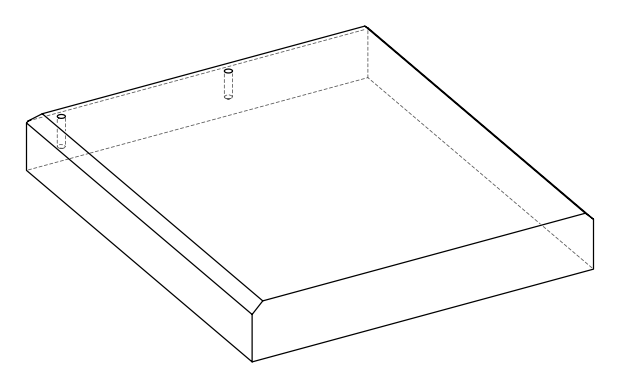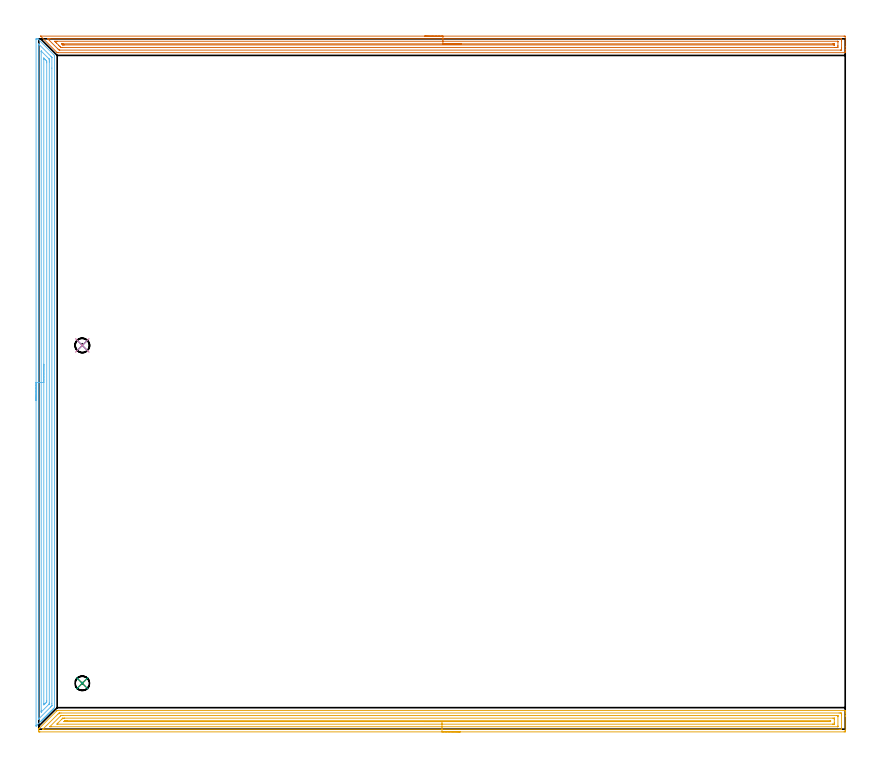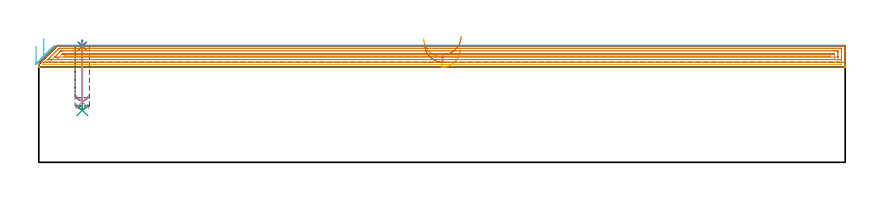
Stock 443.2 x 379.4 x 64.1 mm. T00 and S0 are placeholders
(PLAN: 7 operations, 2 tool changes, 44.3 min)
(1 SPOT_DRILL | STEP1POCKET | NXT0321_9005460120000 | 0.03 min | 1 mm3)
(2 SPOT_DRILL_1 | STEP1POCKET_1 | NXT0321_9005460120000 | 0.03 min | 0 mm3)
(3 DRILL_BLIND_HOLE_INTO_CENTER | STEP1POCKET | UGT0301_198 | 0.15 min | 1648 mm3)
(4 DRILL_BLIND_HOLE_INTO_CENTER_1 | STEP1POCKET_1 | UGT0301_198 | 0.13 min | 1423 mm3)
(5 AREA_MILL | FG_CHAMFER_SURFACE | UGT0205_001 | 17.74 min | 30852 mm3)
(6 AREA_MILL_1 | FG_CHAMFER_SURFACE_1 | UGT0205_001 | 12.03 min | 18925 mm3)
(7 AREA_MILL_2 | FG_CHAMFER_SURFACE_2 | UGT0205_001 | 14.18 min | 18052 mm3)
(TOOL NXT0321_9005460120000 | NC Spot Drill, 142deg, 12mm, Carbide, Uncoated | D12 PA142 FL30 Z2)
(TOOL UGT0301_198 | Twist Drill 7.9 mm | D7.9 PA118 FL73 Z2)
(TOOL UGT0205_001 | Chamfer Mill 20 x 3 x 45 deg. | D20 FL50 Z2)
(OP 1 SPOT_DRILL)
G17 G21 G94 G90
T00 M6
G54
G17 G0 G90 X23.9 Y25.2 S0 M3
G43 Z74.1 H0
G94 G81 G98 Z63.76 F250. R67.1
G80
M5
M2
(OP 2 SPOT_DRILL_1)
G17 G21 G94 G90
T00 M6
G54
G17 G0 G90 X23.9 Y210.9 S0 M3
G43 Z74.1 H0
G94 G81 G98 Z63.76 F250. R67.1
G80
M5
M2
(OP 3 DRILL_BLIND_HOLE_INTO_CENTER)
G17 G21 G94 G90
T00 M6
G54
G17 G0 G90 X23.9 Y25.2 S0 M3
G43 Z74.1 H0
G94 G81 G98 Z28.6 F250. R66.1
G80
M5
M2
(OP 4 DRILL_BLIND_HOLE_INTO_CENTER_1)
G17 G21 G94 G90
T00 M6
G54
G17 G0 G90 X23.9 Y210.9 S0 M3
G43 Z74.1 H0
G94 G81 G98 Z33.2 F250. R66.1
G80
M5
M2
(OP 5 AREA_MILL)
G17 G21 G94 G90
T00 M6
G54
G17 G0 G90 X231.6 Y-1.5 S1061 M3
G43 Z74.1 H0
Z62.3
G94 G1 X231.562 Z61.428 F250.
X231.448 Z60.563
X231.259 Z59.712
X230.997 Z58.88
X230.663 Z58.074
X230.26 Z57.3
X229.792 Z56.564
X229.26 Z55.872
X228.671 Z55.229
X228.028 Z54.64
X227.336 Z54.108
X226.6 Z53.64
X225.826 Z53.237
X225.02 Z52.903
X224.188 Z52.641
X223.336 Z52.452
X222.472 Z52.338
X221.6 Z52.3
X0.611
X0.447 Y-1.499 Z52.301
X0.165 Y-1.496 Z52.304
X0.002 Y-1.491 Z52.305
X0. Y-0.937 Z52.858
Y0.163 Z53.962
X0.001 Y0.175 Z53.974
X0.004 Y0.194 Z53.993
X0.016 Y0.217 Z54.015
X0.196 Y0.397 Z54.194
X0.314 Y0.515 Z54.313
X0.55 Y0.75 Z54.549
X9.878 Y10.079 Z63.877
X9.898 Y10.099 Z63.896
X10.103 Y10.297 Z64.083
X10.157 Y10.298 Z64.086
X10.305 Y10.299 Z64.093
X10.424 Y10.296 Z64.096
X443.035 Y10.3 Z64.1
X443.19 Y10.297 Z64.088
X443.192 Y10.258 Z64.05
X443.2 Y9.883 Z63.683
Y9.505 Z63.304
Y8.847 Z62.642
Y7.629 Z61.426
Y7.068 Z60.863
Y-0.656 Z53.141
X443.198 Y-0.937 Z52.861
X443.192 Y-1.492 Z52.306
X443.147 Y-1.494 Z52.304
X442.589 Y-1.5 Z52.3
X221.6
Y-0.086 Z53.714
X2.397 Y-0.085 Z53.715
X2.359 Y-0.084 Z53.716
X2.282 Y-0.08 Z53.72
X2.187 Y-0.073 Z53.727
X2.209 Y-0.047 Z53.753
X2.301 Y0.049 Z53.849
X2.397 Y0.147 Z53.947
X10.433 Y8.183 Z61.983
X10.768 Y8.513 Z62.313
X11.109 Y8.847 Z62.647
X11.297 Y8.876 Z62.676
X11.326 Y8.878 Z62.678
X12.184 Y8.882 Z62.682
X439.871 Y8.886 Z62.686
X440.766 Y8.883 Z62.683
X440.803 Y8.881 Z62.681
X441.19 Y8.847 Z62.647
X441.197 Y8.454 Z62.254
X441.199 Y7.958 Z61.758
X441.2 Y7.562 Z61.362
X441.199 Y0.842 Z54.642
X441.198 Y0.449 Z54.249
X441.19 Y-0.047 Z53.753
X440.837 Y-0.082 Z53.718
X440.803 Y-0.083 Z53.717
X439.949 Y-0.086 Z53.714
X221.6
Y1.328 Z55.128
X6.862 Y1.329 Z55.129
X6.373
X6.239 Y1.331 Z55.131
X6.074 Y1.335 Z55.135
X6.05 Y1.34 Z55.14
X6.068 Y1.362 Z55.162
X6.106 Y1.404 Z55.204
X6.154 Y1.454 Z55.254
X6.2 Y1.501 Z55.301
X11.993 Y7.293 Z61.093
X12.07 Y7.368 Z61.168
X12.134 Y7.426 Z61.226
X12.174 Y7.461 Z61.261
X12.219 Y7.462 Z61.262
X12.712 Y7.466 Z61.266
X13.112 Y7.467 Z61.267
X13.604 Y7.468 Z61.268
X438.613 Y7.471 Z61.271
X439.017 Y7.468 Z61.268
X439.151 Y7.465 Z61.265
X439.19 Y7.463 Z61.263
X439.194 Y7.372 Z61.172
X439.198 Y7.251 Z61.051
X439.199 Y7.068 Z60.868
X439.2 Y6.886 Z60.686
X439.199 Y1.732 Z55.532
X439.198 Y1.551 Z55.351
X439.19 Y1.368 Z55.168
X439.185 Y1.334 Z55.134
X439.168 Y1.333 Z55.133
X439.118 Y1.33 Z55.13
X439.017 Y1.329 Z55.129
X221.6 Y1.328 Z55.128
Y2.743 Z56.543
X10.433
X10.31 Y2.744 Z56.544
X9.917 Y2.75 Z56.55
X10.105 Y2.948 Z56.748
X10.317 Y3.166 Z56.966
X10.433 Y3.285 Z57.085
X12.774 Y5.625 Z59.425
X13.112 Y5.96 Z59.76
X13.191 Y6.031 Z59.831
X13.211 Y6.047 Z59.847
X13.243 Y6.049 Z59.849
X14.005 Y6.053 Z59.853
X14.131 Y6.054 Z59.854
X436.461 Y6.057 Z59.857
X437.132 Y6.055 Z59.855
X437.169 Y6.053 Z59.853
X437.185 Y6.051 Z59.851
X437.19 Y6.037 Z59.837
X437.194 Y5.936 Z59.736
X437.198 Y5.731 Z59.531
X437.2 Y5.321 Z59.121
Y3.511 Z57.311
X437.198 Y3.081 Z56.881
X437.194 Y2.867 Z56.667
X437.19 Y2.761 Z56.561
X437.182 Y2.749 Z56.549
X437.16 Y2.747 Z56.547
X437.107 Y2.745 Z56.545
X436.338 Y2.743 Z56.543
X436.216
X221.6
Y4.157 Z57.957
X14.898
X14.247 Y4.158 Z57.958
X14.005 Y4.161 Z57.961
X13.78 Y4.164 Z57.964
X14.005 Y4.407 Z58.207
X14.19 Y4.579 Z58.379
X14.254 Y4.632 Z58.432
X14.331 Y4.634 Z58.434
X14.659 Y4.638 Z58.438
X14.898 Y4.639 Z58.439
X15.55
X434.959 Y4.643 Z58.443
X435.089 Y4.641 Z58.441
X435.175 Y4.638 Z58.438
X435.192 Y4.636 Z58.436
X435.195 Y4.632 Z58.432
X435.197 Y4.615 Z58.415
Y4.4 Z58.2
X435.193 Y4.239 Z58.039
X435.19 Y4.165 Z57.965
X435.041 Y4.162 Z57.962
X434.795 Y4.158 Z57.958
X434.553 Y4.157 Z57.957
X433.904
X221.6
X220.728 Z57.995
X219.864 Z58.109
X219.012 Z58.298
X218.18 Z58.56
X217.374 Z58.894
X216.6 Z59.297
X215.864 Z59.765
X215.172 Z60.296
X214.529 Z60.886
X213.94 Z61.529
X213.408 Z62.221
X212.94 Z62.957
X212.537 Z63.731
X212.203 Z64.537
X211.941 Z65.369
X211.752 Z66.22
X211.638 Z67.085
X211.6 Z67.957
G0 Z74.1
M5
M2
(OP 6 AREA_MILL_1)
G17 G21 G94 G90
T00 M6
G54
G17 G0 G90 X-1.5 Y180.55 S1061 M3
G43 Z74.1 H0
Z64.
G94 G1 Y180.588 Z63.128 F250.
Y180.702 Z62.264
Y180.891 Z61.412
Y181.153 Z60.58
Y181.487 Z59.774
Y181.89 Z59.
Y182.359 Z58.264
Y182.89 Z57.572
Y183.479 Z56.929
Y184.122 Z56.34
Y184.814 Z55.809
Y185.55 Z55.34
Y186.324 Z54.937
Y187.13 Z54.603
Y187.962 Z54.341
Y188.814 Z54.152
Y189.679 Z54.038
Y190.55 Z54.
Y379.218
X-1.498 Y379.268 Z54.002
X-1.491 Y379.4 Z54.005
X-0.51 Y379.399 Z54.988
X-0.501 Y379.393 Z54.997
X-0.476 Y379.376 Z55.023
X-0.016 Y378.918 Z55.48
X8.008 Y370.894 Z63.505
X8.468 Y370.431 Z63.968
X8.598 Y370.295 Z64.087
X8.6 Y369.829 Z64.1
Y12.165
X8.594 Y11.805 Z64.092
X8.313 Y11.513 Z63.813
X8.264 Y11.464 Z63.764
X8.072 Y11.271 Z63.571
X8.008 Y11.206 Z63.504
X7.944 Y11.144 Z63.443
X7.773 Y10.973 Z63.272
X7.71 Y10.909 Z63.207
X7.648 Y10.847 Z63.147
X7.475 Y10.675 Z62.974
X7.413 Y10.612 Z62.91
X7.351 Y10.551 Z62.85
X7.177 Y10.377 Z62.676
X7.116 Y10.315 Z62.613
X7.055 Y10.255 Z62.554
X6.879 Y10.079 Z62.378
X6.819 Y10.017 Z62.316
X6.759 Y9.958 Z62.258
X6.581 Y9.781 Z62.08
X6.522 Y9.72 Z62.018
X6.463 Y9.662 Z61.962
X6.283 Y9.483 Z61.782
X6.225 Y9.423 Z61.721
X6.166 Y9.366 Z61.665
X5.985 Y9.185 Z61.484
X5.927 Y9.126 Z61.424
X5.87 Y9.069 Z61.369
X5.687 Y8.887 Z61.186
X5.63 Y8.829 Z61.127
X5.574 Y8.773 Z61.073
X5.389 Y8.589 Z60.888
X5.333 Y8.532 Z60.83
X5.277 Y8.477 Z60.776
X5.091 Y8.291 Z60.59
X5.036 Y8.234 Z60.533
X4.981 Y8.181 Z60.48
X4.793 Y7.993 Z60.292
X4.739 Y7.937 Z60.236
X4.685 Y7.884 Z60.184
X4.495 Y7.694 Z59.994
X4.442 Y7.64 Z59.938
X4.388 Y7.588 Z59.887
X4.197 Y7.396 Z59.696
X4.144 Y7.343 Z59.641
X4.092 Y7.292 Z59.591
X3.899 Y7.098 Z59.398
X3.847 Y7.046 Z59.344
X3.796 Y6.995 Z59.295
X3.601 Y6.8 Z59.1
X3.55 Y6.749 Z59.047
X3.5 Y6.699 Z58.999
X3.303 Y6.502 Z58.802
X3.253 Y6.451 Z58.75
X3.203 Y6.403 Z58.702
X3.005 Y6.204 Z58.504
X2.956 Y6.154 Z58.453
X2.907 Y6.106 Z58.406
X2.707 Y5.906 Z58.206
X2.659 Y5.857 Z58.156
X2.611 Y5.81 Z58.11
X2.409 Y5.608 Z57.908
X2.361 Y5.56 Z57.858
X2.314 Y5.514 Z57.813
X2.111 Y5.31 Z57.609
X2.064 Y5.263 Z57.561
X2.018 Y5.218 Z57.517
X1.812 Y5.012 Z57.311
X1.767 Y4.966 Z57.264
X1.722 Y4.921 Z57.221
X1.514 Y4.714 Z57.013
X1.47 Y4.669 Z56.967
X1.425 Y4.625 Z56.924
X1.216 Y4.416 Z56.715
X1.173 Y4.371 Z56.67
X-0.908 Y2.291 Z54.59
X-1.018 Y2.182 Z54.482
X-1.154 Y2.046 Z54.346
X-1.353 Y1.846 Z54.144
X-1.47 Y1.733 Z54.027
X-1.493 Y1.717 Z54.003
X-1.499 Y1.733 Z53.999
X-1.5 Y1.933 Z54.
Y190.55
X-0.086 Z55.414
X-0.085 Y376.228 Z55.415
X-0.084 Y376.368 Z55.416
X-0.082 Y376.46 Z55.418
X-0.079 Y376.519 Z55.421
X-0.072 Y376.514 Z55.428
X-0.016 Y376.463 Z55.484
X0.362 Y376.088 Z55.862
X6.62 Y369.829 Z62.12
X7.116 Y369.326 Z62.616
X7.16 Y369.278 Z62.66
X7.179 Y369.235 Z62.679
X7.182 Y369.144 Z62.682
X7.185 Y369.005 Z62.685
X7.186 Y363.32 Z62.686
Y13.954
X7.185 Y13.059 Z62.685
X7.183 Y12.992 Z62.683
X7.179 Y12.921 Z62.679
X7.168 Y12.83 Z62.668
X7.116 Y12.774 Z62.616
X6.815 Y12.467 Z62.315
X6.516 Y12.165 Z62.016
X6.37 Y12.019 Z61.87
X-0.016 Y5.635 Z55.484
X-0.063 Y5.591 Z55.437
X-0.079 Y5.578 Z55.421
Y5.579
X-0.082 Y5.604 Z55.418
X-0.084 Y5.696 Z55.416
X-0.086 Y5.976 Z55.414
Y190.55
X1.328 Z56.828
X1.329 Y372.512 Z56.829
X1.33 Y372.646 Z56.83
X1.331 Y372.659 Z56.831
X1.332 Y372.66 Z56.832
X1.338 Y372.657 Z56.838
X1.388 Y372.61 Z56.888
X1.489 Y372.512 Z56.989
X5.333 Y368.667 Z60.833
X5.645 Y368.352 Z61.145
X5.722 Y368.271 Z61.222
X5.757 Y368.231 Z61.257
X5.765 Y368.186 Z61.265
X5.767 Y368.041 Z61.267
X5.77 Y367.602 Z61.27
X5.771 Y367.147 Z61.271
X5.772 Y366.707 Z61.272
X5.771 Y14.408 Z61.271
X5.769 Y13.954 Z61.269
X5.767 Y13.9 Z61.267
X5.765 Y13.876 Z61.265
X5.747 Y13.855 Z61.247
X5.679 Y13.782 Z61.179
X5.593 Y13.693 Z61.093
X1.383 Y9.483 Z56.883
X1.364 Y9.465 Z56.864
X1.352 Y9.457 Z56.852
X1.338 Y9.449 Z56.838
X1.335 Y9.462 Z56.835
X1.332 Y9.483 Z56.832
X1.33 Y9.534 Z56.83
X1.329 Y9.922 Z56.829
X1.328 Y10.377 Z56.828
Y190.55
X2.743 Z58.243
Y368.041
X2.744 Y368.774 Z58.244
X2.745 Y368.795 Z58.245
X2.746 Y368.796 Z58.246
X2.753 Y368.792 Z58.253
X2.804 Y368.745 Z58.304
X3.511 Y368.041 Z59.011
X3.976 Y367.574 Z59.476
X4.189 Y367.358 Z59.689
X4.295 Y367.248 Z59.795
X4.345 Y367.195 Z59.845
X4.35 Y367.147 Z59.85
X4.357 Y366.337 Z59.857
Y366.252
Y15.742
X4.351 Y14.938 Z59.851
X4.341 Y14.901 Z59.841
X4.294 Y14.848 Z59.794
X3.923 Y14.473 Z59.423
X3.55 Y14.099 Z59.05
X3.405 Y13.954 Z58.905
X3.188 Y13.74 Z58.688
X3.027 Y13.585 Z58.527
X2.75 Y13.323 Z58.25
X2.743 Y13.868 Z58.243
Y13.954
Y190.55
Y191.422 Z58.281
Y192.287 Z58.395
Y193.138 Z58.583
Y193.97 Z58.846
Y194.776 Z59.18
Y195.55 Z59.582
Y196.286 Z60.051
Y196.978 Z60.582
Y197.621 Z61.172
Y198.211 Z61.815
Y198.742 Z62.507
Y199.21 Z63.243
Y199.613 Z64.017
Y199.947 Z64.822
Y200.209 Z65.655
Y200.398 Z66.506
Y200.512 Z67.371
Y200.55 Z68.243
G0 Z74.1
M5
M2
(OP 7 AREA_MILL_2)
G17 G21 G94 G90
T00 M6
G54
G17 G0 G90 X212.1 Y380.9 S1061 M3
G43 Z74.1 H0
Z65.
G94 G1 X212.138 Z64.128 F250.
X212.252 Z63.264
X212.441 Z62.412
X212.703 Z61.58
X213.037 Z60.774
X213.44 Z60.
X213.909 Z59.264
X214.44 Z58.572
X215.029 Z57.929
X215.672 Z57.34
X216.364 Z56.809
X217.1 Z56.34
X217.874 Z55.937
X218.68 Z55.603
X219.512 Z55.341
X220.364 Z55.152
X221.228 Z55.038
X222.1 Z55.
X442.567
X442.909 Y380.898 Z55.001
X443.19 Y380.892 Z55.006
X443.2 Y380.609 Z55.289
Y375.017 Z60.878
Y373.608 Z62.288
Y373.24 Z62.655
Y372.503 Z63.397
Y372.257 Z63.643
Y371.844 Z64.047
X443.191 Y371.803 Z64.088
X443.015 Y371.8 Z64.1
X10.577
X10.099 Y371.807 Z64.093
X10.06 Y371.84 Z64.06
X1.107 Y380.793 Z55.105
X1.012 Y380.891 Z55.005
X1.132 Y380.899 Z55.001
X1.185 Y380.9 Z55.
X222.1
Y379.486 Z56.414
X440.753 Y379.485 Z56.415
X440.779 Y379.484 Z56.416
X441.19 Y379.46 Z56.44
X441.198 Y379.043 Z56.857
X441.2 Y378.571 Z57.329
Y378.153 Z57.747
Y374.598 Z61.302
Y374.129 Z61.771
X441.198 Y373.712 Z62.188
X441.19 Y373.24 Z62.66
X440.803 Y373.215 Z62.685
X440.779
X11.496
X11.471 Y373.216 Z62.684
X11.122 Y373.24 Z62.66
X10.577 Y373.775 Z62.125
X5.778 Y378.571 Z57.329
X5.21 Y379.142 Z56.758
X4.902 Y379.46 Z56.44
X5.186 Y379.484 Z56.416
X5.21 Y379.485 Z56.415
X6.079 Y379.486 Z56.414
X222.1
Y378.072 Z57.828
X438.99 Y378.071 Z57.829
X439.12 Y378.069 Z57.831
X439.167 Y378.067 Z57.833
X439.186 Y378.065 Z57.835
X439.19 Y378.03 Z57.87
X439.195 Y377.892 Z58.008
X439.199 Y377.683 Z58.217
X439.2 Y375.697 Z60.203
X439.196 Y375.017 Z60.883
X439.192 Y374.816 Z61.084
X439.176 Y374.635 Z61.265
X438.99 Y374.633 Z61.267
X438.485 Y374.63 Z61.27
X438.095 Y374.629 Z61.271
X437.592 Y374.628 Z61.272
X12.756 Y374.629 Z61.271
X12.365 Y374.631 Z61.269
X12.235 Y374.633 Z61.267
X12.192 Y374.635 Z61.265
X12.153 Y374.658 Z61.242
X12.078 Y374.729 Z61.171
X11.784 Y375.017 Z60.883
X11.471 Y375.328 Z60.572
X10.893 Y375.906 Z59.994
X9.682 Y377.117 Z58.783
X9.119 Y377.683 Z58.217
X8.788 Y378.02 Z57.88
X8.754 Y378.065 Z57.835
X8.788 Y378.066 Z57.834
X9.292 Y378.07 Z57.83
X9.682 Y378.071 Z57.829
X10.185 Y378.072 Z57.828
X222.1
Y376.657 Z59.243
X436.445
X437.063 Y376.653 Z59.247
X437.165 Y376.65 Z59.25
X437.19 Y376.648 Z59.252
X437.193 Y376.626 Z59.274
X437.196 Y376.572 Z59.328
X437.198 Y376.35 Z59.55
X437.196 Y376.128 Z59.772
X437.193 Y376.074 Z59.826
X437.19 Y376.052 Z59.848
X437.165 Y376.049 Z59.851
X437.061 Y376.045 Z59.855
X436.925 Y376.043 Z59.857
X14.016
X13.398 Y376.046 Z59.854
X13.26 Y376.048 Z59.852
X13.22 Y376.049 Z59.851
X13.177 Y376.084 Z59.816
X13.083 Y376.172 Z59.728
X12.901 Y376.351 Z59.549
X12.724 Y376.531 Z59.369
X12.639 Y376.621 Z59.279
X12.614 Y376.651 Z59.249
X13.398 Y376.657 Z59.243
X222.1
X222.972 Z59.281
X223.837 Z59.395
X224.688 Z59.583
X225.52 Z59.846
X226.326 Z60.18
X227.1 Z60.582
X227.836 Z61.051
X228.528 Z61.582
X229.171 Z62.172
X229.76 Z62.815
X230.292 Z63.507
X230.76 Z64.243
X231.163 Z65.017
X231.497 Z65.822
X231.759 Z66.654
X231.948 Z67.506
X232.062 Z68.371
X232.1 Z69.243
G0 Z74.1
M5
M2
